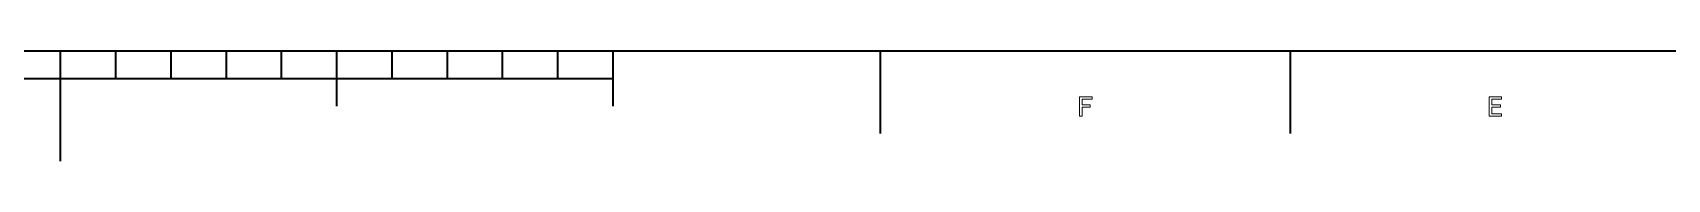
# Model space of a CAD drawing. Extents: x 0 to 1189, y 0 to 841.
# Drawn here: x 589.5 to 885.4, y 0 to 20 of the extents above; entities that cross this region are included whole.
import ezdxf

# ---------------------------------------------------------------- set-up
doc = ezdxf.new("R2010")
doc.units = 0

msp = doc.modelspace()

# ---------------------------------------------------------------- linework, layer by layer
at = {"color": 7, "lineweight": 35}
for p, q in [((20, 20), (1169, 20)), ((594.5, 20), (594.5, 0)), ((494.5, 15), (694.5, 15))]:
    msp.add_line(p, q, dxfattribs=at)
at = {"color": 7, "lineweight": 35, "ltscale": 0.125}
for p, q in [((604.5, 20), (604.5, 15)), ((614.5, 20), (614.5, 15)), ((624.5, 20), (624.5, 15)), ((634.5, 20), (634.5, 15)), ((654.5, 20), (654.5, 15)), ((664.5, 20), (664.5, 15)), ((674.5, 20), (674.5, 15)), ((684.5, 20), (684.5, 15))]:
    msp.add_line(p, q, dxfattribs=at)
at = {"color": 7, "lineweight": 35, "ltscale": 0.25}
for p, q in [((644.5, 20), (644.5, 10)), ((694.5, 20), (694.5, 10))]:
    msp.add_line(p, q, dxfattribs=at)
at = {"color": 7, "lineweight": 35, "ltscale": 0.375}
for p, q in [((742.900024, 20), (742.900024, 5)), ((817.099976, 20), (817.099976, 5))]:
    msp.add_line(p, q, dxfattribs=at)
at = {"color": 7, "lineweight": 13}
for points in [[(778.966125, 8.166786), (779.435181, 8.166786), (779.435181, 9.775576), (780.907776, 9.775576), (780.907776, 10.194164), (779.435181, 10.194164), (779.435181, 11.243155), (781.245667, 11.243155), (781.245667, 11.666786), (778.966125, 11.666786)], [(853.14093, 8.166786), (855.359985, 8.166786), (855.359985, 8.590417), (853.604919, 8.590417), (853.604919, 9.775576), (855.168335, 9.775576), (855.168335, 10.194164), (853.604919, 10.194164), (853.604919, 11.243155), (855.319641, 11.243155), (855.319641, 11.666786), (853.14093, 11.666786)]]:
    msp.add_lwpolyline(points, close=True, dxfattribs=at)

doc.saveas('drawing.dxf')
